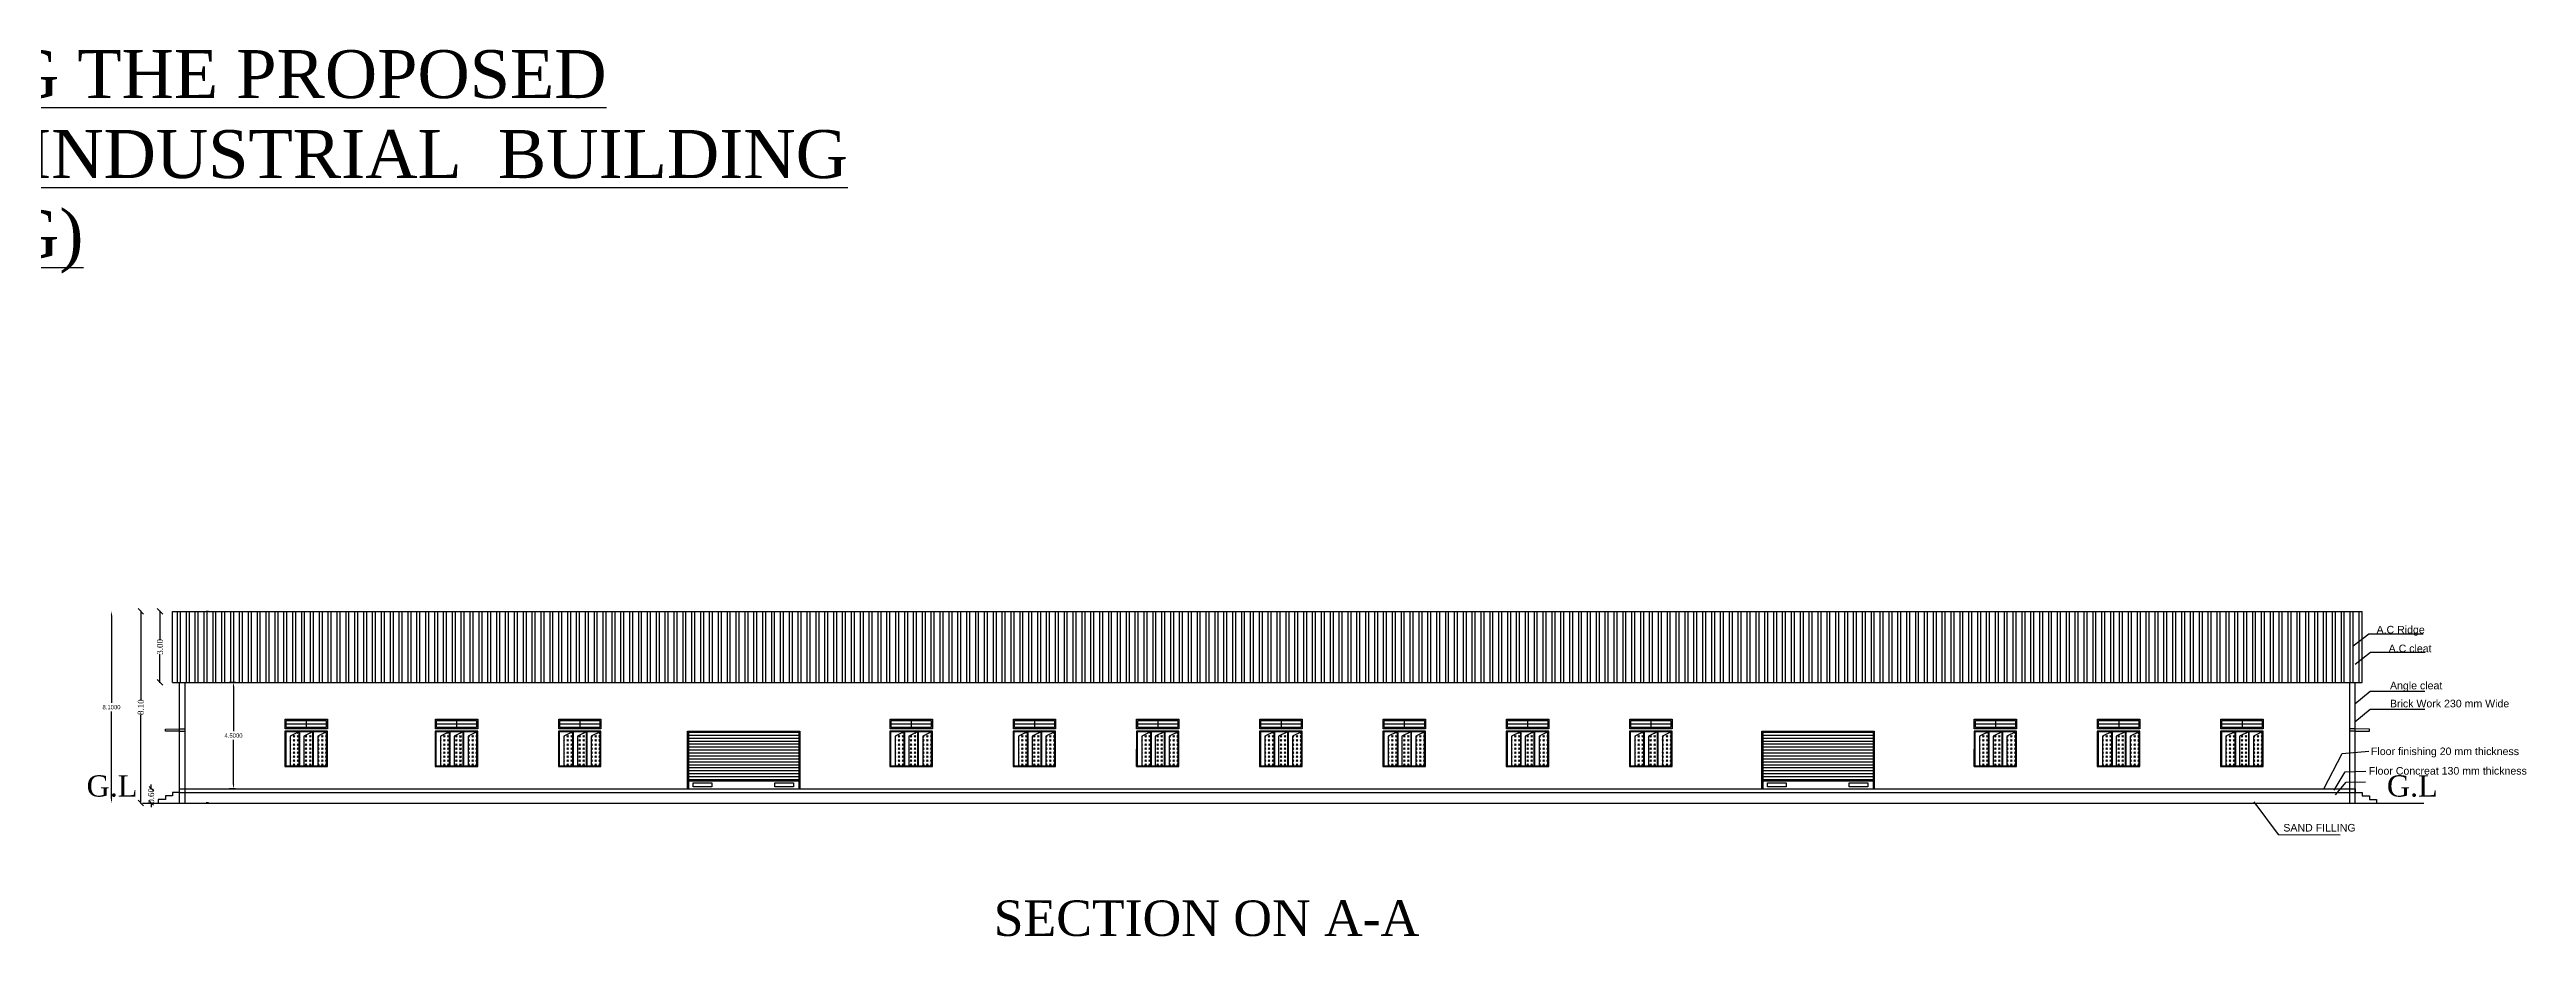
# Model space of a CAD drawing. Header units: metres. Extents: x 1422408 to 2282761, y 5574 to 80428.
# Drawn here: x 2282656.2 to 2282760.9, y 5654.4 to 5691.9 of the extents above; entities that cross this region are included whole.
import ezdxf

# ---------------------------------------------------------------- set-up
doc = ezdxf.new("R2010")
doc.units = ezdxf.units.M
doc.header["$LTSCALE"] = 3.5
doc.header["$MEASUREMENT"] = 0
doc.linetypes.add('DOT2', pattern=[0.125, 0, -0.125])
doc.layers.get('0').update_dxf_attribs({"linetype": 'CONTINUOUS'})
doc.layers.get('DEFPOINTS').update_dxf_attribs({"linetype": 'CONTINUOUS'})
for name, color, linetype in [('BLK_1_FLR_0_REGULAR_ROOM_1', 117, 'CONTINUOUS'), ('BLK_1_HT_OF_BLDG', 5, 'CONTINUOUS'), ('BLK_1_PLINTH_HEIGHT', 7, 'CONTINUOUS'), ('HAT', 15, 'CONTINUOUS')]:
    doc.layers.add(name, color=color, linetype=linetype)
doc.styles.add('ANAND', font='times.ttf')
doc.styles.add('ROOM TEXT 10.5', font='swissc.ttf')
doc.styles.add('style4', font='arial.ttf')
doc.dimstyles.new('Copy(2) of LINE1', dxfattribs={"dimscale": 0, "dimtxt": 0.3, "dimasz": 0.18, "dimexe": 0.33, "dimexo": 0.8, "dimgap": 0.09, "dimtad": 0, "dimzin": 0, "dimdsep": 46, "dimtxsty": 'ROOM TEXT 10.5', "dimcen": 0.09, "dimse1": 1, "dimse2": 1, "dimclrd": 8, "dimclrt": 3, "dimadec": 0, "dimazin": 0, "dimtfac": 1, "dimtofl": 0, "dimtmove": 0, "dimatfit": 3, "dimfxl": 0, "dimtolj": 1, "dimtzin": 0, "dimarcsym": 0})
doc.dimstyles.new('STANDARD$0', dxfattribs={"dimtxt": 0.25, "dimasz": 0.18, "dimexe": 2, "dimexo": 2, "dimgap": 0, "dimtad": 0, "dimzin": 0, "dimdsep": 46, "dimtxsty": 'ANAND', "dimblk": 'OBLIQUE', "dimcen": 0.0625, "dimdle": 0.02, "dimse1": 1, "dimse2": 1, "dimadec": 0, "dimazin": 0, "dimtfac": 1, "dimtix": 1, "dimtofl": 0, "dimtmove": 2, "dimatfit": 3, "dimldrblk": 'OBLIQUE', "dimfxl": 0, "dimtolj": 1, "dimtzin": 0, "dimarcsym": 0})

# ---------------------------------------------------------------- blocks, each defined once
blk = doc.blocks.new('_Oblique')
at = {"color": 0, "linetype": 'ByBlock', "lineweight": -2}
blk.add_line((-0.5, -0.5), (0.5, 0.5), dxfattribs=at)
blk = doc.blocks.new('*D141')
at = {"color": 0, "lineweight": -2, "ltscale": 400}
for p, q in [((2282660.03, 5668.21), (2282660.03, 5664.44)), ((2282660.03, 5660.07), (2282660.03, 5663.83))]:
    blk.add_line(p, q, dxfattribs=at)
at = {"layer": 'DEFPOINTS', "color": 0, "ltscale": 400}
for p in [(2282663.71, 5668.19), (2282660.03, 5660.09), (2282663.71, 5660.09)]:
    blk.add_point(p, dxfattribs=at)
at = {"color": 0, "lineweight": -2, "ltscale": 400, "xscale": 0.23, "yscale": 0.23, "zscale": 0.23}
for p, rotation in [((2282660.03, 5668.19), 90), ((2282660.03, 5660.09), 270)]:
    blk.add_blockref('_Oblique', p, dxfattribs=dict(at, rotation=rotation))
at = {"color": 0, "ltscale": 400, "insert": (2282660.03, 5664.14), "char_height": 0.25, "attachment_point": 5, "rotation": 90, "style": 'ANAND'}
blk.add_mtext('\\A1;8.10', dxfattribs=at)
blk = doc.blocks.new('*D142')
at = {"layer": 'BLK_1_FLR_0_REGULAR_ROOM_1', "color": 0, "lineweight": -2}
for p, q in [((2282664.03, 5665.19), (2282663.77, 5665.19)), ((2282663.95, 5665.01), (2282663.95, 5663.12)), ((2282663.95, 5660.87), (2282663.95, 5662.76)), ((2282664.03, 5660.69), (2282663.77, 5660.69))]:
    blk.add_line(p, q, dxfattribs=at)
at = {"layer": 'BLK_1_FLR_0_REGULAR_ROOM_1', "color": 0}
for points in [[(2282663.92, 5665.01), (2282663.98, 5665.01), (2282663.95, 5665.19)], [(2282663.92, 5660.87), (2282663.98, 5660.87), (2282663.95, 5660.69)]]:
    blk.add_solid(points, dxfattribs=at)
at = {"layer": 'DEFPOINTS', "color": 0}
for p in [(2282664.09, 5665.19), (2282663.95, 5660.69), (2282664.09, 5660.69)]:
    blk.add_point(p, dxfattribs=at)
at = {"layer": 'BLK_1_FLR_0_REGULAR_ROOM_1', "color": 0, "insert": (2282663.95, 5662.94), "char_height": 0.18, "attachment_point": 5}
blk.add_mtext('\\A1;4.5000', dxfattribs=at)
blk = doc.blocks.new('*D143')
at = {"color": 0, "lineweight": -2, "ltscale": 400}
for p, q in [((2282660.84, 5668.21), (2282660.84, 5667)), ((2282660.84, 5665.17), (2282660.84, 5666.38))]:
    blk.add_line(p, q, dxfattribs=at)
at = {"layer": 'DEFPOINTS', "color": 0, "ltscale": 400}
for p in [(2282662.94, 5668.19), (2282660.84, 5665.19), (2282662.94, 5665.19)]:
    blk.add_point(p, dxfattribs=at)
at = {"color": 0, "lineweight": -2, "ltscale": 400, "xscale": 0.23, "yscale": 0.23, "zscale": 0.23}
for p, rotation in [((2282660.84, 5668.19), 90), ((2282660.84, 5665.19), 270)]:
    blk.add_blockref('_Oblique', p, dxfattribs=dict(at, rotation=rotation))
at = {"color": 0, "ltscale": 400, "insert": (2282660.84, 5666.69), "char_height": 0.25, "attachment_point": 5, "rotation": 90, "style": 'ANAND'}
blk.add_mtext('\\A1;3.00', dxfattribs=at)
blk = doc.blocks.new('*D144')
at = {"layer": 'BLK_1_PLINTH_HEIGHT', "color": 0, "linetype": 'Continuous', "lineweight": -2, "ltscale": 400}
for p, q in [((2282660.47, 5660.69), (2282660.47, 5660.87)), ((2282660.47, 5660.09), (2282660.47, 5659.91))]:
    blk.add_line(p, q, dxfattribs=at)
at = {"layer": 'DEFPOINTS', "color": 0, "ltscale": 400}
for p in [(2282662.84, 5660.69), (2282660.47, 5660.09), (2282662.84, 5660.09)]:
    blk.add_point(p, dxfattribs=at)
at = {"layer": 'BLK_1_PLINTH_HEIGHT', "color": 0, "lineweight": -2, "ltscale": 400, "xscale": 0.18, "yscale": 0.18, "zscale": 0.18}
for p, rotation in [((2282660.47, 5660.69), 270), ((2282660.47, 5660.09), 90)]:
    blk.add_blockref('_Oblique', p, dxfattribs=dict(at, rotation=rotation))
at = {"layer": 'BLK_1_PLINTH_HEIGHT', "color": 0, "ltscale": 400, "insert": (2282660.47, 5660.39), "char_height": 0.25, "attachment_point": 5, "rotation": 90, "style": 'ANAND'}
blk.add_mtext('\\A1;0.60', dxfattribs=at)
blk = doc.blocks.new('*D155')
at = {"layer": 'BLK_1_HT_OF_BLDG', "color": 0, "linetype": 'DOT2', "lineweight": -2, "ltscale": 400}
for p, q in [((2282662.89, 5668.19), (2282658.61, 5668.19)), ((2282662.89, 5660.09), (2282658.61, 5660.09))]:
    blk.add_line(p, q, dxfattribs=at)
at = {"layer": 'BLK_1_HT_OF_BLDG', "color": 0, "linetype": 'Continuous', "lineweight": -2, "ltscale": 400}
for p, q in [((2282658.79, 5668.01), (2282658.79, 5664.32)), ((2282658.79, 5660.27), (2282658.79, 5663.96))]:
    blk.add_line(p, q, dxfattribs=at)
at = {"layer": 'BLK_1_HT_OF_BLDG', "color": 0, "ltscale": 400}
for points in [[(2282658.76, 5668.01), (2282658.82, 5668.01), (2282658.79, 5668.19)], [(2282658.76, 5660.27), (2282658.82, 5660.27), (2282658.79, 5660.09)]]:
    blk.add_solid(points, dxfattribs=at)
at = {"layer": 'DEFPOINTS', "color": 0, "ltscale": 400}
for p in [(2282662.95, 5668.19), (2282658.79, 5660.09), (2282662.95, 5660.09)]:
    blk.add_point(p, dxfattribs=at)
at = {"layer": 'BLK_1_HT_OF_BLDG', "color": 0, "ltscale": 400, "insert": (2282658.79, 5664.14), "char_height": 0.18, "attachment_point": 5}
blk.add_mtext('\\A1;8.1000', dxfattribs=at)

msp = doc.modelspace()

# ---------------------------------------------------------------- hatches: boundary and pattern name
h = msp.add_hatch()
h.set_pattern_fill('GOST_GLASS', color=256, scale=0.02)
h.set_pattern_definition([(45, (2281432.20825, 7072.10141), (0.1697056275, 0), [0.1, -0.14]), (45, (2281432.25068, 7072.10141), (0.1697056275, 0), [0.04, -0.2]), (45, (2281432.20825, 7072.14384), (0.1697056275, 0), [0.04, -0.2])])
h.paths.add_polyline_path([(2282666.71836, 5663.09315), (2282666.34562, 5662.91159), (2282666.34562, 5661.66492), (2282666.71836, 5661.66492)])
h.paths.add_polyline_path([(2282667.29444, 5663.09315), (2282666.9217, 5662.91159), (2282666.9217, 5661.66492), (2282667.29444, 5661.66492)])
h.paths.add_polyline_path([(2282667.88375, 5663.09315), (2282667.51101, 5662.91159), (2282667.51101, 5661.66492), (2282667.88375, 5661.66492)])
h = msp.add_hatch()
h.set_pattern_fill('GOST_GLASS', color=256, scale=0.02)
h.set_pattern_definition([(45, (2281438.56487, 7072.10141), (0.1697056275, 0), [0.1, -0.14]), (45, (2281438.6073, 7072.10141), (0.1697056275, 0), [0.04, -0.2]), (45, (2281438.56487, 7072.14384), (0.1697056275, 0), [0.04, -0.2])])
h.paths.add_polyline_path([(2282673.07498, 5663.09315), (2282672.70224, 5662.91159), (2282672.70224, 5661.66492), (2282673.07498, 5661.66492)])
h.paths.add_polyline_path([(2282673.65106, 5663.09315), (2282673.27832, 5662.91159), (2282673.27832, 5661.66492), (2282673.65106, 5661.66492)])
h.paths.add_polyline_path([(2282674.24037, 5663.09315), (2282673.86763, 5662.91159), (2282673.86763, 5661.66492), (2282674.24037, 5661.66492)])
h = msp.add_hatch()
h.set_pattern_fill('GOST_GLASS', color=256, scale=0.02)
h.set_pattern_definition([(45, (2281443.77776, 7072.10141), (0.1697056275, 0), [0.1, -0.14]), (45, (2281443.82019, 7072.10141), (0.1697056275, 0), [0.04, -0.2]), (45, (2281443.77776, 7072.14384), (0.1697056275, 0), [0.04, -0.2])])
h.paths.add_polyline_path([(2282678.28787, 5663.09315), (2282677.91513, 5662.91159), (2282677.91513, 5661.66492), (2282678.28787, 5661.66492)])
h.paths.add_polyline_path([(2282678.86395, 5663.09315), (2282678.49121, 5662.91159), (2282678.49121, 5661.66492), (2282678.86395, 5661.66492)])
h.paths.add_polyline_path([(2282679.45326, 5663.09315), (2282679.08052, 5662.91159), (2282679.08052, 5661.66492), (2282679.45326, 5661.66492)])
h = msp.add_hatch()
h.set_pattern_fill('GOST_GLASS', color=256, scale=0.02)
h.set_pattern_definition([(45, (2281457.79054, 7072.10141), (0.1697056275, 0), [0.1, -0.14]), (45, (2281457.83297, 7072.10141), (0.1697056275, 0), [0.04, -0.2]), (45, (2281457.79054, 7072.14384), (0.1697056275, 0), [0.04, -0.2])])
h.paths.add_polyline_path([(2282692.30065, 5663.09315), (2282691.92791, 5662.91159), (2282691.92791, 5661.66492), (2282692.30065, 5661.66492)])
h.paths.add_polyline_path([(2282692.87673, 5663.09315), (2282692.50399, 5662.91159), (2282692.50399, 5661.66492), (2282692.87673, 5661.66492)])
h.paths.add_polyline_path([(2282693.46604, 5663.09315), (2282693.0933, 5662.91159), (2282693.0933, 5661.66492), (2282693.46604, 5661.66492)])
h = msp.add_hatch()
h.set_pattern_fill('GOST_GLASS', color=256, scale=0.02)
h.set_pattern_definition([(45, (2281463.00344, 7072.10141), (0.1697056275, 0), [0.1, -0.14]), (45, (2281463.04586, 7072.10141), (0.1697056275, 0), [0.04, -0.2]), (45, (2281463.00344, 7072.14384), (0.1697056275, 0), [0.04, -0.2])])
h.paths.add_polyline_path([(2282697.51355, 5663.09315), (2282697.1408, 5662.91159), (2282697.1408, 5661.66492), (2282697.51355, 5661.66492)])
h.paths.add_polyline_path([(2282698.08962, 5663.09315), (2282697.71688, 5662.91159), (2282697.71688, 5661.66492), (2282698.08962, 5661.66492)])
h.paths.add_polyline_path([(2282698.67893, 5663.09315), (2282698.30619, 5662.91159), (2282698.30619, 5661.66492), (2282698.67893, 5661.66492)])
h = msp.add_hatch()
h.set_pattern_fill('GOST_GLASS', color=256, scale=0.02)
h.set_pattern_definition([(45, (2281468.21633, 7072.10141), (0.1697056275, 0), [0.1, -0.14]), (45, (2281468.25875, 7072.10141), (0.1697056275, 0), [0.04, -0.2]), (45, (2281468.21633, 7072.14384), (0.1697056275, 0), [0.04, -0.2])])
h.paths.add_polyline_path([(2282702.72644, 5663.09315), (2282702.3537, 5662.91159), (2282702.3537, 5661.66492), (2282702.72644, 5661.66492)])
h.paths.add_polyline_path([(2282703.30252, 5663.09315), (2282702.92977, 5662.91159), (2282702.92977, 5661.66492), (2282703.30252, 5661.66492)])
h.paths.add_polyline_path([(2282703.89182, 5663.09315), (2282703.51908, 5662.91159), (2282703.51908, 5661.66492), (2282703.89182, 5661.66492)])
h = msp.add_hatch()
h.set_pattern_fill('GOST_GLASS', color=256, scale=0.02)
h.set_pattern_definition([(45, (2281473.42922, 7072.10141), (0.1697056275, 0), [0.1, -0.14]), (45, (2281473.47165, 7072.10141), (0.1697056275, 0), [0.04, -0.2]), (45, (2281473.42922, 7072.14384), (0.1697056275, 0), [0.04, -0.2])])
h.paths.add_polyline_path([(2282707.93933, 5663.09315), (2282707.56659, 5662.91159), (2282707.56659, 5661.66492), (2282707.93933, 5661.66492)])
h.paths.add_polyline_path([(2282708.51541, 5663.09315), (2282708.14267, 5662.91159), (2282708.14267, 5661.66492), (2282708.51541, 5661.66492)])
h.paths.add_polyline_path([(2282709.10472, 5663.09315), (2282708.73198, 5662.91159), (2282708.73198, 5661.66492), (2282709.10472, 5661.66492)])
h = msp.add_hatch()
h.set_pattern_fill('GOST_GLASS', color=256, scale=0.02)
h.set_pattern_definition([(45, (2281478.64211, 7072.10141), (0.1697056275, 0), [0.1, -0.14]), (45, (2281478.68454, 7072.10141), (0.1697056275, 0), [0.04, -0.2]), (45, (2281478.64211, 7072.14384), (0.1697056275, 0), [0.04, -0.2])])
h.paths.add_polyline_path([(2282713.15222, 5663.09315), (2282712.77948, 5662.91159), (2282712.77948, 5661.66492), (2282713.15222, 5661.66492)])
h.paths.add_polyline_path([(2282713.7283, 5663.09315), (2282713.35556, 5662.91159), (2282713.35556, 5661.66492), (2282713.7283, 5661.66492)])
h.paths.add_polyline_path([(2282714.31761, 5663.09315), (2282713.94487, 5662.91159), (2282713.94487, 5661.66492), (2282714.31761, 5661.66492)])
h = msp.add_hatch()
h.set_pattern_fill('GOST_GLASS', color=256, scale=0.02)
h.set_pattern_definition([(45, (2281483.855, 7072.10141), (0.1697056275, 0), [0.1, -0.14]), (45, (2281483.89743, 7072.10141), (0.1697056275, 0), [0.04, -0.2]), (45, (2281483.855, 7072.14384), (0.1697056275, 0), [0.04, -0.2])])
h.paths.add_polyline_path([(2282718.36511, 5663.09315), (2282717.99237, 5662.91159), (2282717.99237, 5661.66492), (2282718.36511, 5661.66492)])
h.paths.add_polyline_path([(2282718.94119, 5663.09315), (2282718.56845, 5662.91159), (2282718.56845, 5661.66492), (2282718.94119, 5661.66492)])
h.paths.add_polyline_path([(2282719.5305, 5663.09315), (2282719.15776, 5662.91159), (2282719.15776, 5661.66492), (2282719.5305, 5661.66492)])
h = msp.add_hatch()
h.set_pattern_fill('GOST_GLASS', color=256, scale=0.02)
h.set_pattern_definition([(45, (2281489.0679, 7072.10141), (0.1697056275, 0), [0.1, -0.14]), (45, (2281489.11032, 7072.10141), (0.1697056275, 0), [0.04, -0.2]), (45, (2281489.0679, 7072.14384), (0.1697056275, 0), [0.04, -0.2])])
h.paths.add_polyline_path([(2282723.57801, 5663.09315), (2282723.20527, 5662.91159), (2282723.20527, 5661.66492), (2282723.57801, 5661.66492)])
h.paths.add_polyline_path([(2282724.15408, 5663.09315), (2282723.78134, 5662.91159), (2282723.78134, 5661.66492), (2282724.15408, 5661.66492)])
h.paths.add_polyline_path([(2282724.74339, 5663.09315), (2282724.37065, 5662.91159), (2282724.37065, 5661.66492), (2282724.74339, 5661.66492)])
h = msp.add_hatch()
h.set_pattern_fill('GOST_GLASS', color=256, scale=0.02)
h.set_pattern_definition([(45, (2281503.63918, 7072.10141), (0.1697056275, 0), [0.1, -0.14]), (45, (2281503.68161, 7072.10141), (0.1697056275, 0), [0.04, -0.2]), (45, (2281503.63918, 7072.14384), (0.1697056275, 0), [0.04, -0.2])])
h.paths.add_polyline_path([(2282738.14929, 5663.09315), (2282737.77655, 5662.91159), (2282737.77655, 5661.66492), (2282738.14929, 5661.66492)])
h.paths.add_polyline_path([(2282738.72537, 5663.09315), (2282738.35263, 5662.91159), (2282738.35263, 5661.66492), (2282738.72537, 5661.66492)])
h.paths.add_polyline_path([(2282739.31468, 5663.09315), (2282738.94194, 5662.91159), (2282738.94194, 5661.66492), (2282739.31468, 5661.66492)])
h = msp.add_hatch()
h.set_pattern_fill('GOST_GLASS', color=256, scale=0.02)
h.set_pattern_definition([(45, (2281508.85208, 7072.10141), (0.1697056275, 0), [0.1, -0.14]), (45, (2281508.8945, 7072.10141), (0.1697056275, 0), [0.04, -0.2]), (45, (2281508.85208, 7072.14384), (0.1697056275, 0), [0.04, -0.2])])
h.paths.add_polyline_path([(2282743.36219, 5663.09315), (2282742.98945, 5662.91159), (2282742.98945, 5661.66492), (2282743.36219, 5661.66492)])
h.paths.add_polyline_path([(2282743.93826, 5663.09315), (2282743.56552, 5662.91159), (2282743.56552, 5661.66492), (2282743.93826, 5661.66492)])
h.paths.add_polyline_path([(2282744.52757, 5663.09315), (2282744.15483, 5662.91159), (2282744.15483, 5661.66492), (2282744.52757, 5661.66492)])
h = msp.add_hatch()
h.set_pattern_fill('GOST_GLASS', color=256, scale=0.02)
h.set_pattern_definition([(45, (2281514.06497, 7072.10141), (0.1697056275, 0), [0.1, -0.14]), (45, (2281514.1074, 7072.10141), (0.1697056275, 0), [0.04, -0.2]), (45, (2281514.06497, 7072.14384), (0.1697056275, 0), [0.04, -0.2])])
h.paths.add_polyline_path([(2282748.57508, 5663.09315), (2282748.20234, 5662.91159), (2282748.20234, 5661.66492), (2282748.57508, 5661.66492)])
h.paths.add_polyline_path([(2282749.15116, 5663.09315), (2282748.77842, 5662.91159), (2282748.77842, 5661.66492), (2282749.15116, 5661.66492)])
h.paths.add_polyline_path([(2282749.74047, 5663.09315), (2282749.36772, 5662.91159), (2282749.36772, 5661.66492), (2282749.74047, 5661.66492)])
at = {"layer": 'HAT', "ltscale": 400}
h = msp.add_hatch(dxfattribs=at)
h.set_pattern_fill('ANSI32', color=256, angle=45)
h.set_pattern_definition([(90, (1200.20777, -1.29348), (-0.375, 0), []), (90, (1200.33277, -1.16848), (-0.375, 0), [])])
h.paths.add_polyline_path([(2282661.36874, 5668.18904), (2282661.36874, 5665.18904), (2282753.96874, 5665.18904), (2282753.96874, 5668.18904)])
h = msp.add_hatch(dxfattribs=at)
h.set_pattern_fill('ANSI31', color=256, angle=135)
h.set_pattern_definition([(180, (1317.60868, -7.54099), (0, -0.125), [])])
h.paths.add_polyline_path([(2282687.85153, 5661.03123), (2282687.85153, 5663.07904), (2282683.20153, 5663.07904), (2282683.20153, 5661.03123)])
h = msp.add_hatch(dxfattribs=at)
h.set_pattern_fill('ANSI31', color=256, angle=135)
h.set_pattern_definition([(180, (1363.03682, -7.54099), (0, -0.125), [])])
h.paths.add_polyline_path([(2282733.27967, 5661.03123), (2282733.27967, 5663.07904), (2282728.62967, 5663.07904), (2282728.62967, 5661.03123)])

# ---------------------------------------------------------------- linework, layer by layer
at = {"ltscale": 400}
for p, q in [((2282661.36874, 5665.18904), (2282661.36874, 5668.18904)), ((2282661.36874, 5668.18904), (2282753.96874, 5668.18904)), ((2282753.96874, 5665.18904), (2282753.96874, 5668.18904)), ((2282661.36874, 5665.18904), (2282753.96874, 5665.18904)), ((2282661.66874, 5660.08904), (2282661.66874, 5665.18904)), ((2282661.89874, 5660.08904), (2282661.89874, 5665.18904)), ((2282753.43874, 5660.08904), (2282753.43874, 5665.18904)), ((2282753.66874, 5660.08904), (2282753.66874, 5665.18904)), ((2282661.06874, 5663.20404), (2282661.66874, 5663.22904)), ((2282661.06874, 5663.12904), (2282661.06874, 5663.20404)), ((2282661.66874, 5663.12904), (2282661.06874, 5663.12904)), ((2282661.66874, 5663.22904), (2282661.89874, 5663.22904)), ((2282661.66874, 5663.12904), (2282661.89874, 5663.12904)), ((2282683.15153, 5660.68904), (2282683.15153, 5663.12904)), ((2282683.15153, 5663.12904), (2282687.90153, 5663.12904)), ((2282683.20153, 5660.68904), (2282683.20153, 5663.07904)), ((2282683.20153, 5663.07904), (2282687.85153, 5663.07904)), ((2282687.85153, 5663.07904), (2282687.85153, 5660.68904)), ((2282687.90153, 5663.12904), (2282687.90153, 5660.68904)), ((2282728.57967, 5660.68904), (2282728.57967, 5663.12904)), ((2282728.57967, 5663.12904), (2282733.32967, 5663.12904)), ((2282728.62967, 5660.68904), (2282728.62967, 5663.07904)), ((2282728.62967, 5663.07904), (2282733.27967, 5663.07904)), ((2282733.27967, 5663.07904), (2282733.27967, 5660.68904)), ((2282733.32967, 5663.12904), (2282733.32967, 5660.68904)), ((2282753.66874, 5663.22904), (2282753.43874, 5663.22904)), ((2282753.66874, 5663.12904), (2282753.43874, 5663.12904)), ((2282754.26874, 5663.20404), (2282753.66874, 5663.22904)), ((2282753.66874, 5663.12904), (2282754.26874, 5663.12904)), ((2282754.26874, 5663.12904), (2282754.26874, 5663.20404)), ((2282661.06874, 5660.23904), (2282660.76874, 5660.23904)), ((2282660.76874, 5660.23904), (2282660.76874, 5660.08904)), ((2282661.36874, 5660.38904), (2282661.06874, 5660.38904)), ((2282661.06874, 5660.38904), (2282661.06874, 5660.23904)), ((2282661.66874, 5660.53904), (2282661.36874, 5660.53904)), ((2282661.36874, 5660.53904), (2282661.36874, 5660.38904)), ((2282661.66874, 5660.68904), (2282753.66874, 5660.68904)), ((2282661.66874, 5660.53904), (2282753.66874, 5660.53904)), ((2282683.20153, 5661.03123), (2282687.85153, 5661.03123)), ((2282728.62967, 5661.03123), (2282733.27967, 5661.03123)), ((2282753.66874, 5660.68904), (2282753.66874, 5660.53904)), ((2282753.66874, 5660.53904), (2282753.96874, 5660.53904)), ((2282753.96874, 5660.53904), (2282753.96874, 5660.38904)), ((2282753.96874, 5660.38904), (2282754.26874, 5660.38904)), ((2282754.26874, 5660.38904), (2282754.26874, 5660.23904)), ((2282754.26874, 5660.23904), (2282754.56874, 5660.23904)), ((2282754.56874, 5660.23904), (2282754.56874, 5660.08904)), ((2282660.10195, 5660.08904), (2282756.57012, 5660.08904))]:
    msp.add_line(p, q, dxfattribs=at)
for p, q in [((2282666.13152, 5663.42904), (2282667.91963, 5663.42904)), ((2282667.02558, 5663.62904), (2282667.02558, 5663.22904)), ((2282672.48813, 5663.42904), (2282674.27625, 5663.42904)), ((2282673.38219, 5663.62904), (2282673.38219, 5663.22904)), ((2282677.70103, 5663.42904), (2282679.48914, 5663.42904)), ((2282678.59508, 5663.62904), (2282678.59508, 5663.22904)), ((2282691.71381, 5663.42904), (2282693.50192, 5663.42904)), ((2282692.60787, 5663.62904), (2282692.60787, 5663.22904)), ((2282696.9267, 5663.42904), (2282698.71482, 5663.42904)), ((2282697.82076, 5663.62904), (2282697.82076, 5663.22904)), ((2282702.13959, 5663.42904), (2282703.92771, 5663.42904)), ((2282703.03365, 5663.62904), (2282703.03365, 5663.22904)), ((2282707.35248, 5663.42904), (2282709.1406, 5663.42904)), ((2282708.24654, 5663.62904), (2282708.24654, 5663.22904)), ((2282712.56538, 5663.42904), (2282714.35349, 5663.42904)), ((2282713.45943, 5663.62904), (2282713.45943, 5663.22904)), ((2282717.77827, 5663.42904), (2282719.56638, 5663.42904)), ((2282718.67233, 5663.62904), (2282718.67233, 5663.22904)), ((2282722.99116, 5663.42904), (2282724.77928, 5663.42904)), ((2282723.88522, 5663.62904), (2282723.88522, 5663.22904)), ((2282737.56245, 5663.42904), (2282739.35056, 5663.42904)), ((2282738.45651, 5663.62904), (2282738.45651, 5663.22904)), ((2282742.77534, 5663.42904), (2282744.56346, 5663.42904)), ((2282743.6694, 5663.62904), (2282743.6694, 5663.22904)), ((2282747.98823, 5663.42904), (2282749.77635, 5663.42904)), ((2282748.88229, 5663.62904), (2282748.88229, 5663.22904)), ((2282666.11963, 5663.12904), (2282666.11757, 5661.62904)), ((2282666.11963, 5663.12904), (2282666.11757, 5661.62904)), ((2282667.88375, 5663.09315), (2282666.15552, 5663.09315)), ((2282666.15552, 5663.09315), (2282666.15552, 5661.66492)), ((2282666.71836, 5663.09315), (2282666.71836, 5661.66492)), ((2282666.74483, 5663.09315), (2282666.74483, 5661.66492)), ((2282667.29444, 5663.09315), (2282667.29444, 5661.66492)), ((2282667.3209, 5663.09315), (2282667.3209, 5661.66492)), ((2282667.88375, 5661.66492), (2282667.88375, 5663.09315)), ((2282672.47625, 5663.12904), (2282672.47419, 5661.62904)), ((2282672.47625, 5663.12904), (2282672.47419, 5661.62904)), ((2282674.24037, 5663.09315), (2282672.51213, 5663.09315)), ((2282672.51213, 5663.09315), (2282672.51213, 5661.66492)), ((2282673.07498, 5663.09315), (2282673.07498, 5661.66492)), ((2282673.10144, 5663.09315), (2282673.10144, 5661.66492)), ((2282673.65106, 5663.09315), (2282673.65106, 5661.66492)), ((2282673.67752, 5663.09315), (2282673.67752, 5661.66492)), ((2282674.24037, 5661.66492), (2282674.24037, 5663.09315)), ((2282677.68914, 5663.12904), (2282677.68708, 5661.62904)), ((2282677.68914, 5663.12904), (2282677.68708, 5661.62904)), ((2282679.45326, 5663.09315), (2282677.72503, 5663.09315)), ((2282677.72503, 5663.09315), (2282677.72503, 5661.66492)), ((2282678.28787, 5663.09315), (2282678.28787, 5661.66492)), ((2282678.31433, 5663.09315), (2282678.31433, 5661.66492)), ((2282678.86395, 5663.09315), (2282678.86395, 5661.66492)), ((2282678.89041, 5663.09315), (2282678.89041, 5661.66492)), ((2282679.45326, 5661.66492), (2282679.45326, 5663.09315)), ((2282691.70192, 5663.12904), (2282691.69986, 5661.62904)), ((2282691.70192, 5663.12904), (2282691.69986, 5661.62904)), ((2282693.46604, 5663.09315), (2282691.73781, 5663.09315)), ((2282691.73781, 5663.09315), (2282691.73781, 5661.66492)), ((2282692.30065, 5663.09315), (2282692.30065, 5661.66492)), ((2282692.32712, 5663.09315), (2282692.32712, 5661.66492)), ((2282692.87673, 5663.09315), (2282692.87673, 5661.66492)), ((2282692.90319, 5663.09315), (2282692.90319, 5661.66492)), ((2282693.46604, 5661.66492), (2282693.46604, 5663.09315)), ((2282696.91482, 5663.12904), (2282696.91276, 5661.62904)), ((2282696.91482, 5663.12904), (2282696.91276, 5661.62904)), ((2282698.67893, 5663.09315), (2282696.9507, 5663.09315)), ((2282696.9507, 5663.09315), (2282696.9507, 5661.66492)), ((2282697.51355, 5663.09315), (2282697.51355, 5661.66492)), ((2282697.54001, 5663.09315), (2282697.54001, 5661.66492)), ((2282698.08962, 5663.09315), (2282698.08962, 5661.66492)), ((2282698.11609, 5663.09315), (2282698.11609, 5661.66492)), ((2282698.67893, 5661.66492), (2282698.67893, 5663.09315)), ((2282702.12771, 5663.12904), (2282702.12565, 5661.62904)), ((2282702.12771, 5663.12904), (2282702.12565, 5661.62904)), ((2282703.89182, 5663.09315), (2282702.16359, 5663.09315)), ((2282702.16359, 5663.09315), (2282702.16359, 5661.66492)), ((2282702.72644, 5663.09315), (2282702.72644, 5661.66492)), ((2282702.7529, 5663.09315), (2282702.7529, 5661.66492)), ((2282703.30252, 5663.09315), (2282703.30252, 5661.66492)), ((2282703.32898, 5663.09315), (2282703.32898, 5661.66492)), ((2282703.89182, 5661.66492), (2282703.89182, 5663.09315)), ((2282707.3406, 5663.12904), (2282707.33854, 5661.62904)), ((2282707.3406, 5663.12904), (2282707.33854, 5661.62904)), ((2282709.10472, 5663.09315), (2282707.37648, 5663.09315)), ((2282707.37648, 5663.09315), (2282707.37648, 5661.66492)), ((2282707.93933, 5663.09315), (2282707.93933, 5661.66492)), ((2282707.96579, 5663.09315), (2282707.96579, 5661.66492)), ((2282708.51541, 5663.09315), (2282708.51541, 5661.66492)), ((2282708.54187, 5663.09315), (2282708.54187, 5661.66492)), ((2282709.10472, 5661.66492), (2282709.10472, 5663.09315)), ((2282712.55349, 5663.12904), (2282712.55143, 5661.62904)), ((2282712.55349, 5663.12904), (2282712.55143, 5661.62904)), ((2282714.31761, 5663.09315), (2282712.58938, 5663.09315)), ((2282712.58938, 5663.09315), (2282712.58938, 5661.66492)), ((2282713.15222, 5663.09315), (2282713.15222, 5661.66492)), ((2282713.17868, 5663.09315), (2282713.17868, 5661.66492)), ((2282713.7283, 5663.09315), (2282713.7283, 5661.66492)), ((2282713.75476, 5663.09315), (2282713.75476, 5661.66492)), ((2282714.31761, 5661.66492), (2282714.31761, 5663.09315)), ((2282717.76638, 5663.12904), (2282717.76432, 5661.62904)), ((2282717.76638, 5663.12904), (2282717.76432, 5661.62904)), ((2282719.5305, 5663.09315), (2282717.80227, 5663.09315)), ((2282717.80227, 5663.09315), (2282717.80227, 5661.66492)), ((2282718.36511, 5663.09315), (2282718.36511, 5661.66492)), ((2282718.39158, 5663.09315), (2282718.39158, 5661.66492)), ((2282718.94119, 5663.09315), (2282718.94119, 5661.66492)), ((2282718.96765, 5663.09315), (2282718.96765, 5661.66492)), ((2282719.5305, 5661.66492), (2282719.5305, 5663.09315)), ((2282722.97928, 5663.12904), (2282722.97722, 5661.62904)), ((2282722.97928, 5663.12904), (2282722.97722, 5661.62904)), ((2282724.74339, 5663.09315), (2282723.01516, 5663.09315)), ((2282723.01516, 5663.09315), (2282723.01516, 5661.66492)), ((2282723.57801, 5663.09315), (2282723.57801, 5661.66492)), ((2282723.60447, 5663.09315), (2282723.60447, 5661.66492)), ((2282724.15408, 5663.09315), (2282724.15408, 5661.66492)), ((2282724.18055, 5663.09315), (2282724.18055, 5661.66492)), ((2282724.74339, 5661.66492), (2282724.74339, 5663.09315)), ((2282737.55056, 5663.12904), (2282737.5485, 5661.62904)), ((2282737.55056, 5663.12904), (2282737.5485, 5661.62904)), ((2282739.31468, 5663.09315), (2282737.58645, 5663.09315)), ((2282737.58645, 5663.09315), (2282737.58645, 5661.66492)), ((2282738.14929, 5663.09315), (2282738.14929, 5661.66492)), ((2282738.17576, 5663.09315), (2282738.17576, 5661.66492)), ((2282738.72537, 5663.09315), (2282738.72537, 5661.66492)), ((2282738.75183, 5663.09315), (2282738.75183, 5661.66492)), ((2282739.31468, 5661.66492), (2282739.31468, 5663.09315)), ((2282742.76346, 5663.12904), (2282742.7614, 5661.62904)), ((2282742.76346, 5663.12904), (2282742.7614, 5661.62904)), ((2282744.52757, 5663.09315), (2282742.79934, 5663.09315)), ((2282742.79934, 5663.09315), (2282742.79934, 5661.66492)), ((2282743.36219, 5663.09315), (2282743.36219, 5661.66492)), ((2282743.38865, 5663.09315), (2282743.38865, 5661.66492)), ((2282743.93826, 5663.09315), (2282743.93826, 5661.66492)), ((2282743.96473, 5663.09315), (2282743.96473, 5661.66492)), ((2282744.52757, 5661.66492), (2282744.52757, 5663.09315)), ((2282747.97635, 5663.12904), (2282747.97429, 5661.62904)), ((2282747.97635, 5663.12904), (2282747.97429, 5661.62904)), ((2282749.74047, 5663.09315), (2282748.01223, 5663.09315)), ((2282748.01223, 5663.09315), (2282748.01223, 5661.66492)), ((2282748.57508, 5663.09315), (2282748.57508, 5661.66492)), ((2282748.60154, 5663.09315), (2282748.60154, 5661.66492)), ((2282749.15116, 5663.09315), (2282749.15116, 5661.66492)), ((2282749.17762, 5663.09315), (2282749.17762, 5661.66492)), ((2282749.74047, 5661.66492), (2282749.74047, 5663.09315)), ((2282666.15552, 5661.66492), (2282667.88375, 5661.66492)), ((2282672.51213, 5661.66492), (2282674.24037, 5661.66492)), ((2282677.72503, 5661.66492), (2282679.45326, 5661.66492)), ((2282691.73781, 5661.66492), (2282693.46604, 5661.66492)), ((2282696.9507, 5661.66492), (2282698.67893, 5661.66492)), ((2282702.16359, 5661.66492), (2282703.89182, 5661.66492)), ((2282707.37648, 5661.66492), (2282709.10472, 5661.66492)), ((2282712.58938, 5661.66492), (2282714.31761, 5661.66492)), ((2282717.80227, 5661.66492), (2282719.5305, 5661.66492)), ((2282723.01516, 5661.66492), (2282724.74339, 5661.66492)), ((2282737.58645, 5661.66492), (2282739.31468, 5661.66492)), ((2282742.79934, 5661.66492), (2282744.52757, 5661.66492)), ((2282748.01223, 5661.66492), (2282749.74047, 5661.66492))]:
    msp.add_line(p, q)
for points in [[(2282667.91963, 5663.62904), (2282667.91963, 5663.22904), (2282666.13152, 5663.22904), (2282666.13152, 5663.62904)], [(2282667.87433, 5663.58373), (2282667.87433, 5663.27434), (2282666.17682, 5663.27434), (2282666.17682, 5663.58373)], [(2282674.27625, 5663.62904), (2282674.27625, 5663.22904), (2282672.48813, 5663.22904), (2282672.48813, 5663.62904)], [(2282674.23095, 5663.58373), (2282674.23095, 5663.27434), (2282672.53344, 5663.27434), (2282672.53344, 5663.58373)], [(2282679.48914, 5663.62904), (2282679.48914, 5663.22904), (2282677.70103, 5663.22904), (2282677.70103, 5663.62904)], [(2282679.44384, 5663.58373), (2282679.44384, 5663.27434), (2282677.74633, 5663.27434), (2282677.74633, 5663.58373)], [(2282693.50192, 5663.62904), (2282693.50192, 5663.22904), (2282691.71381, 5663.22904), (2282691.71381, 5663.62904)], [(2282693.45662, 5663.58373), (2282693.45662, 5663.27434), (2282691.75911, 5663.27434), (2282691.75911, 5663.58373)], [(2282698.71482, 5663.62904), (2282698.71482, 5663.22904), (2282696.9267, 5663.22904), (2282696.9267, 5663.62904)], [(2282698.66951, 5663.58373), (2282698.66951, 5663.27434), (2282696.972, 5663.27434), (2282696.972, 5663.58373)], [(2282703.92771, 5663.62904), (2282703.92771, 5663.22904), (2282702.13959, 5663.22904), (2282702.13959, 5663.62904)], [(2282703.8824, 5663.58373), (2282703.8824, 5663.27434), (2282702.1849, 5663.27434), (2282702.1849, 5663.58373)], [(2282709.1406, 5663.62904), (2282709.1406, 5663.22904), (2282707.35248, 5663.22904), (2282707.35248, 5663.62904)], [(2282709.0953, 5663.58373), (2282709.0953, 5663.27434), (2282707.39779, 5663.27434), (2282707.39779, 5663.58373)], [(2282714.35349, 5663.62904), (2282714.35349, 5663.22904), (2282712.56538, 5663.22904), (2282712.56538, 5663.62904)], [(2282714.30819, 5663.58373), (2282714.30819, 5663.27434), (2282712.61068, 5663.27434), (2282712.61068, 5663.58373)], [(2282719.56638, 5663.62904), (2282719.56638, 5663.22904), (2282717.77827, 5663.22904), (2282717.77827, 5663.62904)], [(2282719.52108, 5663.58373), (2282719.52108, 5663.27434), (2282717.82357, 5663.27434), (2282717.82357, 5663.58373)], [(2282724.77928, 5663.62904), (2282724.77928, 5663.22904), (2282722.99116, 5663.22904), (2282722.99116, 5663.62904)], [(2282724.73397, 5663.58373), (2282724.73397, 5663.27434), (2282723.03647, 5663.27434), (2282723.03647, 5663.58373)], [(2282739.35056, 5663.62904), (2282739.35056, 5663.22904), (2282737.56245, 5663.22904), (2282737.56245, 5663.62904)], [(2282739.30526, 5663.58373), (2282739.30526, 5663.27434), (2282737.60775, 5663.27434), (2282737.60775, 5663.58373)], [(2282744.56346, 5663.62904), (2282744.56346, 5663.22904), (2282742.77534, 5663.22904), (2282742.77534, 5663.62904)], [(2282744.51815, 5663.58373), (2282744.51815, 5663.27434), (2282742.82065, 5663.27434), (2282742.82065, 5663.58373)], [(2282749.77635, 5663.62904), (2282749.77635, 5663.22904), (2282747.98823, 5663.22904), (2282747.98823, 5663.62904)], [(2282749.73104, 5663.58373), (2282749.73104, 5663.27434), (2282748.03354, 5663.27434), (2282748.03354, 5663.58373)], [(2282666.11963, 5661.62904), (2282667.91963, 5661.62904), (2282667.91963, 5663.12904), (2282666.11963, 5663.12904)], [(2282666.14229, 5661.65169), (2282667.89698, 5661.65169), (2282667.89698, 5663.10638), (2282666.14229, 5663.10638)], [(2282672.47625, 5661.62904), (2282674.27625, 5661.62904), (2282674.27625, 5663.12904), (2282672.47625, 5663.12904)], [(2282672.4989, 5661.65169), (2282674.2536, 5661.65169), (2282674.2536, 5663.10638), (2282672.4989, 5663.10638)], [(2282677.68914, 5661.62904), (2282679.48914, 5661.62904), (2282679.48914, 5663.12904), (2282677.68914, 5663.12904)], [(2282677.7118, 5661.65169), (2282679.46649, 5661.65169), (2282679.46649, 5663.10638), (2282677.7118, 5663.10638)], [(2282691.70192, 5661.62904), (2282693.50192, 5661.62904), (2282693.50192, 5663.12904), (2282691.70192, 5663.12904)], [(2282691.72458, 5661.65169), (2282693.47927, 5661.65169), (2282693.47927, 5663.10638), (2282691.72458, 5663.10638)], [(2282696.91482, 5661.62904), (2282698.71482, 5661.62904), (2282698.71482, 5663.12904), (2282696.91482, 5663.12904)], [(2282696.93747, 5661.65169), (2282698.69216, 5661.65169), (2282698.69216, 5663.10638), (2282696.93747, 5663.10638)], [(2282702.12771, 5661.62904), (2282703.92771, 5661.62904), (2282703.92771, 5663.12904), (2282702.12771, 5663.12904)], [(2282702.15036, 5661.65169), (2282703.90506, 5661.65169), (2282703.90506, 5663.10638), (2282702.15036, 5663.10638)], [(2282707.3406, 5661.62904), (2282709.1406, 5661.62904), (2282709.1406, 5663.12904), (2282707.3406, 5663.12904)], [(2282707.36325, 5661.65169), (2282709.11795, 5661.65169), (2282709.11795, 5663.10638), (2282707.36325, 5663.10638)], [(2282712.55349, 5661.62904), (2282714.35349, 5661.62904), (2282714.35349, 5663.12904), (2282712.55349, 5663.12904)], [(2282712.57614, 5661.65169), (2282714.33084, 5661.65169), (2282714.33084, 5663.10638), (2282712.57614, 5663.10638)], [(2282717.76638, 5661.62904), (2282719.56638, 5661.62904), (2282719.56638, 5663.12904), (2282717.76638, 5663.12904)], [(2282717.78904, 5661.65169), (2282719.54373, 5661.65169), (2282719.54373, 5663.10638), (2282717.78904, 5663.10638)], [(2282722.97928, 5661.62904), (2282724.77928, 5661.62904), (2282724.77928, 5663.12904), (2282722.97928, 5663.12904)], [(2282723.00193, 5661.65169), (2282724.75662, 5661.65169), (2282724.75662, 5663.10638), (2282723.00193, 5663.10638)], [(2282737.55056, 5661.62904), (2282739.35056, 5661.62904), (2282739.35056, 5663.12904), (2282737.55056, 5663.12904)], [(2282737.57322, 5661.65169), (2282739.32791, 5661.65169), (2282739.32791, 5663.10638), (2282737.57322, 5663.10638)], [(2282742.76346, 5661.62904), (2282744.56346, 5661.62904), (2282744.56346, 5663.12904), (2282742.76346, 5663.12904)], [(2282742.78611, 5661.65169), (2282744.5408, 5661.65169), (2282744.5408, 5663.10638), (2282742.78611, 5663.10638)], [(2282747.97635, 5661.62904), (2282749.77635, 5661.62904), (2282749.77635, 5663.12904), (2282747.97635, 5663.12904)], [(2282747.999, 5661.65169), (2282749.7537, 5661.65169), (2282749.7537, 5663.10638), (2282747.999, 5663.10638)]]:
    msp.add_lwpolyline(points, close=True)
for points in [[(2282666.71836, 5663.09315), (2282666.34562, 5662.91159), (2282666.34562, 5661.66492)], [(2282667.29444, 5663.09315), (2282666.9217, 5662.91159), (2282666.9217, 5661.66492)], [(2282667.88375, 5663.09315), (2282667.51101, 5662.91159), (2282667.51101, 5661.66492)], [(2282673.07498, 5663.09315), (2282672.70224, 5662.91159), (2282672.70224, 5661.66492)], [(2282673.65106, 5663.09315), (2282673.27832, 5662.91159), (2282673.27832, 5661.66492)], [(2282674.24037, 5663.09315), (2282673.86763, 5662.91159), (2282673.86763, 5661.66492)], [(2282678.28787, 5663.09315), (2282677.91513, 5662.91159), (2282677.91513, 5661.66492)], [(2282678.86395, 5663.09315), (2282678.49121, 5662.91159), (2282678.49121, 5661.66492)], [(2282679.45326, 5663.09315), (2282679.08052, 5662.91159), (2282679.08052, 5661.66492)], [(2282692.30065, 5663.09315), (2282691.92791, 5662.91159), (2282691.92791, 5661.66492)], [(2282692.87673, 5663.09315), (2282692.50399, 5662.91159), (2282692.50399, 5661.66492)], [(2282693.46604, 5663.09315), (2282693.0933, 5662.91159), (2282693.0933, 5661.66492)], [(2282697.51355, 5663.09315), (2282697.1408, 5662.91159), (2282697.1408, 5661.66492)], [(2282698.08962, 5663.09315), (2282697.71688, 5662.91159), (2282697.71688, 5661.66492)], [(2282698.67893, 5663.09315), (2282698.30619, 5662.91159), (2282698.30619, 5661.66492)], [(2282702.72644, 5663.09315), (2282702.3537, 5662.91159), (2282702.3537, 5661.66492)], [(2282703.30252, 5663.09315), (2282702.92977, 5662.91159), (2282702.92977, 5661.66492)], [(2282703.89182, 5663.09315), (2282703.51908, 5662.91159), (2282703.51908, 5661.66492)], [(2282707.93933, 5663.09315), (2282707.56659, 5662.91159), (2282707.56659, 5661.66492)], [(2282708.51541, 5663.09315), (2282708.14267, 5662.91159), (2282708.14267, 5661.66492)], [(2282709.10472, 5663.09315), (2282708.73198, 5662.91159), (2282708.73198, 5661.66492)], [(2282713.15222, 5663.09315), (2282712.77948, 5662.91159), (2282712.77948, 5661.66492)], [(2282713.7283, 5663.09315), (2282713.35556, 5662.91159), (2282713.35556, 5661.66492)], [(2282714.31761, 5663.09315), (2282713.94487, 5662.91159), (2282713.94487, 5661.66492)], [(2282718.36511, 5663.09315), (2282717.99237, 5662.91159), (2282717.99237, 5661.66492)], [(2282718.94119, 5663.09315), (2282718.56845, 5662.91159), (2282718.56845, 5661.66492)], [(2282719.5305, 5663.09315), (2282719.15776, 5662.91159), (2282719.15776, 5661.66492)], [(2282723.57801, 5663.09315), (2282723.20527, 5662.91159), (2282723.20527, 5661.66492)], [(2282724.15408, 5663.09315), (2282723.78134, 5662.91159), (2282723.78134, 5661.66492)], [(2282724.74339, 5663.09315), (2282724.37065, 5662.91159), (2282724.37065, 5661.66492)], [(2282738.14929, 5663.09315), (2282737.77655, 5662.91159), (2282737.77655, 5661.66492)], [(2282738.72537, 5663.09315), (2282738.35263, 5662.91159), (2282738.35263, 5661.66492)], [(2282739.31468, 5663.09315), (2282738.94194, 5662.91159), (2282738.94194, 5661.66492)], [(2282743.36219, 5663.09315), (2282742.98945, 5662.91159), (2282742.98945, 5661.66492)], [(2282743.93826, 5663.09315), (2282743.56552, 5662.91159), (2282743.56552, 5661.66492)], [(2282744.52757, 5663.09315), (2282744.15483, 5662.91159), (2282744.15483, 5661.66492)], [(2282748.57508, 5663.09315), (2282748.20234, 5662.91159), (2282748.20234, 5661.66492)], [(2282749.15116, 5663.09315), (2282748.77842, 5662.91159), (2282748.77842, 5661.66492)], [(2282749.74047, 5663.09315), (2282749.36772, 5662.91159), (2282749.36772, 5661.66492)]]:
    msp.add_lwpolyline(points)
for points in [[(2282683.38658, 5660.93612), (2282684.18267, 5660.93612), (2282684.18267, 5660.77569), (2282683.38658, 5660.77569)], [(2282686.83745, 5660.93612), (2282687.63354, 5660.93612), (2282687.63354, 5660.77569), (2282686.83745, 5660.77569)], [(2282728.81472, 5660.93612), (2282729.61081, 5660.93612), (2282729.61081, 5660.77569), (2282728.81472, 5660.77569)], [(2282732.26559, 5660.93612), (2282733.06168, 5660.93612), (2282733.06168, 5660.77569), (2282732.26559, 5660.77569)]]:
    msp.add_lwpolyline(points, close=True, dxfattribs=at)
for p in [(2282666.73159, 5663.09315), (2282667.30767, 5663.09315), (2282673.08821, 5663.09315), (2282673.66429, 5663.09315), (2282678.3011, 5663.09315), (2282678.87718, 5663.09315), (2282692.31388, 5663.09315), (2282692.88996, 5663.09315), (2282697.52678, 5663.09315), (2282698.10285, 5663.09315), (2282702.73967, 5663.09315), (2282703.31575, 5663.09315), (2282707.95256, 5663.09315), (2282708.52864, 5663.09315), (2282713.16545, 5663.09315), (2282713.74153, 5663.09315), (2282718.37835, 5663.09315), (2282718.95442, 5663.09315), (2282723.59124, 5663.09315), (2282724.16732, 5663.09315), (2282738.16253, 5663.09315), (2282738.7386, 5663.09315), (2282743.37542, 5663.09315), (2282743.9515, 5663.09315), (2282748.58831, 5663.09315), (2282749.16439, 5663.09315)]:
    msp.add_point(p)

# ---------------------------------------------------------------- texts
at = {"linetype": 'ByBlock', "lineweight": -2, "style": 'style4'}
for s, height, p in [('A.C Ridge ', 0.320056, (2282754.57233, 5667.25803)), ('A.C cleat', 0.320056, (2282755.08396, 5666.46284)), ('Angle cleat', 0.3200556, (2282755.14051, 5664.89578)), ('Brick Work 230 mm Wide', 0.3200556, (2282755.14051, 5664.13379)), ('Floor finishing 20 mm thickness', 0.3200556, (2282754.3354, 5662.11473)), ('Floor Concreat 130 mm thickness', 0.3200556, (2282754.24334, 5661.28887)), ('SAND FILLING', 0.3200556, (2282750.63039, 5658.88411))]:
    msp.add_text(s, height=height, dxfattribs=at).set_placement(p)
at = {"style": 'ANAND'}
for p in [(2282657.73554, 5660.35993), (2282755.00678, 5660.35993)]:
    msp.add_text('G.L', height=0.9, dxfattribs=at).set_placement(p)
at = {"lineweight": -2, "style": 'ANAND'}
msp.add_text('SECTION ON A-A', height=1.5, dxfattribs=at).set_placement((2282696.09629, 5654.47015))
at = {"insert": (2282625.35813, 5691.91832), "char_height": 2.0278365, "attachment_point": 1, "style": 'ANAND'}
msp.add_mtext_dynamic_manual_height_columns('{\\L SITE PLAN SHOWING THE PROPOSED CONSTRUCTION OF  INDUSTRIAL  BUILDING (GARMENTS MAKING)  }', width=72.2094787, gutter_width=2.14849, heights=[0], dxfattribs=at)

# ---------------------------------------------------------------- dimensions: what is measured, and where the dimension line sits
at = {"ltscale": 400}
for p1, p2, distance, picture, middle in [((2282663.70966, 5668.18904), (2282663.70966, 5660.08904), -3.67562, '*D141', (2282660.03404, 5664.13904)), ((2282662.94044, 5668.18904), (2282662.94044, 5665.18904), -2.09958, '*D143', (2282660.84087, 5666.68904))]:
    dim = msp.add_aligned_dim(p1=p1, p2=p2, distance=distance, dimstyle='STANDARD$0', override={"dimasz": 0.23, "dimfxl": 0, "dimfxlon": 1, "dimarcsym": 1}, dxfattribs=at)
    dim.commit()
    dim.dimension.update_dxf_attribs({"geometry": picture, "text_midpoint": middle})
at = {"layer": 'BLK_1_FLR_0_REGULAR_ROOM_1', "color": 4}
dim = msp.add_aligned_dim(p1=(2282664.09076, 5665.18904), p2=(2282664.09076, 5660.68904), distance=-0.14235, dimstyle='STANDARD$0', override={"dimtxt": 0.18, "dimexe": 0.18, "dimexo": 0.0625, "dimgap": 0.09, "dimtih": 1, "dimtoh": 1, "dimdec": 4, "dimtxsty": 'Standard', "dimcen": 0.09, "dimdle": 0, "dimse1": 0, "dimse2": 0, "dimtdec": 4, "dimtix": 0, "dimtmove": 0}, dxfattribs=at)
dim.commit()
dim.dimension.update_dxf_attribs({"geometry": '*D142', "text_midpoint": (2282663.94841, 5662.93904)})
at = {"layer": 'BLK_1_HT_OF_BLDG', "ltscale": 400}
dim = msp.add_aligned_dim(p1=(2282662.95447, 5668.18904), p2=(2282662.95447, 5660.08904), distance=-4.16803, dimstyle='STANDARD$0', override={"dimtxt": 0.18, "dimexe": 0.18, "dimexo": 0.0625, "dimgap": 0.09, "dimtih": 1, "dimtoh": 1, "dimdec": 4, "dimtxsty": 'Standard', "dimcen": 0.09, "dimdle": 0, "dimse1": 0, "dimse2": 0, "dimtdec": 4, "dimtix": 0, "dimtmove": 0, "dimfxl": 0.18}, dxfattribs=at)
dim.commit()
dim.dimension.update_dxf_attribs({"geometry": '*D155', "text_midpoint": (2282658.78645, 5664.13904)})
at = {"layer": 'BLK_1_PLINTH_HEIGHT', "color": 7, "ltscale": 400}
dim = msp.add_aligned_dim(p1=(2282662.83897, 5660.68904), p2=(2282662.83897, 5660.08904), distance=-2.37115, dimstyle='STANDARD$0', override={"dimfxl": 7}, dxfattribs=at)
dim.commit()
dim.dimension.update_dxf_attribs({"geometry": '*D144', "text_midpoint": (2282660.46782, 5660.38904)})

# ---------------------------------------------------------------- leaders
at = {"lineweight": -2}
for points in [[(2282753.58968, 5666.72737), (2282754.2397, 5667.23443), (2282756.54595, 5667.23443)], [(2282753.66812, 5665.95577), (2282754.31813, 5666.46284), (2282756.62438, 5666.46284)], [(2282753.6538, 5664.27647), (2282754.30382, 5664.82353), (2282756.61007, 5664.82353)], [(2282753.6538, 5663.51448), (2282754.30382, 5664.06154), (2282756.61007, 5664.06154)], [(2282752.34685, 5660.68995), (2282753.11458, 5662.17712), (2282754.24594, 5662.2871)], [(2282752.78182, 5660.63388), (2282753.23771, 5661.40093), (2282754.12492, 5661.42893)], [(2282752.83348, 5660.44134), (2282753.28937, 5660.97652), (2282754.10872, 5660.9816)], [(2282749.38029, 5660.13341), (2282750.40757, 5658.76205), (2282753.03522, 5658.75006)]]:
    msp.add_leader(points, dimstyle='Copy(2) of LINE1', override={"dimscale": 1, "dimtxt": 0.23, "dimfxl": 4}, dxfattribs=at)

doc.saveas('drawing.dxf')
